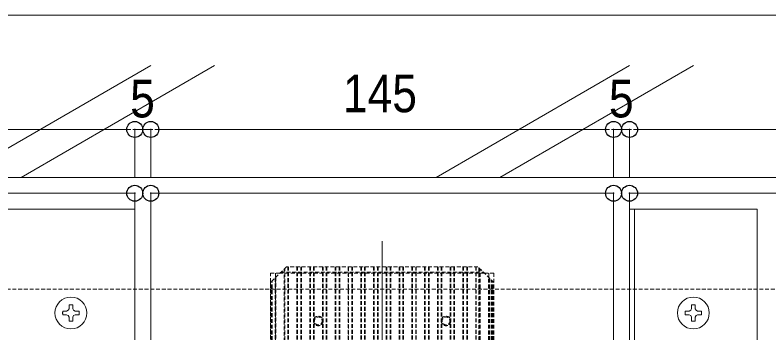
# Model space of a CAD drawing. Units: millimetres, scale not verified. Extents: x -4131 to 4169, y -981 to 998.
# Drawn here: x -3636.7 to -3400.5, y 284.6 to 384.2 of the extents above; entities that cross this region are included whole.
import ezdxf
from ezdxf.enums import TextEntityAlignment as Align

# ---------------------------------------------------------------- set-up
doc = ezdxf.new("R2010")
doc.units = ezdxf.units.MM
doc.header["$LTSCALE"] = 10
doc.header["$PDMODE"] = 32
doc.header["$PDSIZE"] = 5
doc.linetypes.add('CHAIN1', pattern=[8, 5, -1, 1, -1])
doc.linetypes.add('DASHED1', pattern=[1.8, 1.2, -0.6])
for name, color, linetype, lineweight in [('0-0_図枠', 7, 'Continuous', 9), ('0-1_デッキ', 7, 'Continuous', 9), ('0-3_寸法', 7, 'Continuous', 9), ('0-4_一般', 4, 'Continuous', 9), ('0-5_ビス', 2, 'Continuous', 9), ('0-6_0', 7, 'Continuous', 9), ('0-A_根太', 4, 'Continuous', 9), ('0-C_束', 4, 'Continuous', 9)]:
    doc.layers.add(name, color=color, linetype=linetype, lineweight=lineweight)
doc.layers.add('0-7_DEFPOINTS', color=7, linetype='Continuous')
doc.styles.add('ＭＳ Ｐゴシック', font='')
doc.styles.get('ＭＳ Ｐゴシック').set_extended_font_data('MS PGothic')

# ---------------------------------------------------------------- blocks, each defined once
blk = doc.blocks.new('_DOT')
at = {"layer": '0-6_0'}
for p, q in [((-5, 0), (-10, 0)), ((-2.5, 0), (2.5, 0))]:
    blk.add_line(p, q, dxfattribs=at)
blk = doc.blocks.new('グループ-70-1')
at = {"layer": '0-A_根太', "linetype": 'DASHED1'}
blk.add_line((-37009.7, 5899.7), (-31688.6, 5899.7), dxfattribs=at)
blk = doc.blocks.new('グループ-76-1')
at = {"layer": '0-5_ビス'}
for p, q in [((-33424.5, 5838.1), (-33426.9, 5833)), ((-33412.6, 5838.1), (-33412.8, 5850)), ((-33412.6, 5838.1), (-33410.2, 5833)), ((-33432, 5830.6), (-33443.9, 5830.5)), ((-33432, 5830.6), (-33426.9, 5833)), ((-33432, 5818.7), (-33426.9, 5816.4)), ((-33424.5, 5811.3), (-33426.9, 5816.4)), ((-33424.5, 5811.3), (-33424.3, 5799.4)), ((-33412.6, 5811.3), (-33410.2, 5816.4)), ((-33405.2, 5830.6), (-33410.2, 5833)), ((-33405.2, 5818.7), (-33410.2, 5816.4)), ((-33405.2, 5818.7), (-33393.2, 5818.9))]:
    blk.add_line(p, q, dxfattribs=at)
for points in [[(-33424.5, 5838.1), (-33424.3, 5850), (-33424, 5850.1), (-33423.6, 5850.2), (-33423.2, 5850.2), (-33422.8, 5850.3), (-33422.4, 5850.4), (-33422, 5850.4), (-33421.6, 5850.5), (-33421.3, 5850.5), (-33420.9, 5850.5), (-33420.5, 5850.6), (-33420.1, 5850.6), (-33419.7, 5850.6), (-33419.3, 5850.6), (-33418.9, 5850.6), (-33418.6, 5850.6), (-33418.2, 5850.6), (-33417.8, 5850.6), (-33417.4, 5850.6), (-33417, 5850.6), (-33416.6, 5850.6), (-33416.2, 5850.5), (-33415.9, 5850.5), (-33415.5, 5850.5), (-33415.1, 5850.4), (-33414.7, 5850.4), (-33414.3, 5850.3), (-33413.9, 5850.2), (-33413.5, 5850.2), (-33413.2, 5850.1), (-33412.8, 5850)], [(-33432, 5818.7), (-33443.9, 5818.9), (-33444, 5819.3), (-33444, 5819.7), (-33444.1, 5820), (-33444.2, 5820.4), (-33444.2, 5820.8), (-33444.3, 5821.2), (-33444.3, 5821.6), (-33444.4, 5822), (-33444.4, 5822.4), (-33444.5, 5822.7), (-33444.5, 5823.1), (-33444.5, 5823.5), (-33444.5, 5823.9), (-33444.5, 5824.3), (-33444.5, 5824.7), (-33444.5, 5825.1), (-33444.5, 5825.4), (-33444.5, 5825.8), (-33444.5, 5826.2), (-33444.5, 5826.6), (-33444.4, 5827), (-33444.4, 5827.4), (-33444.3, 5827.8), (-33444.3, 5828.1), (-33444.2, 5828.5), (-33444.2, 5828.9), (-33444.1, 5829.3), (-33444, 5829.7), (-33444, 5830.1), (-33443.9, 5830.5)], [(-33412.6, 5811.3), (-33412.8, 5799.4), (-33413.2, 5799.3), (-33413.5, 5799.2), (-33413.9, 5799.1), (-33414.3, 5799.1), (-33414.7, 5799), (-33415.1, 5798.9), (-33415.5, 5798.9), (-33415.9, 5798.8), (-33416.2, 5798.8), (-33416.6, 5798.8), (-33417, 5798.8), (-33417.4, 5798.7), (-33417.8, 5798.7), (-33418.2, 5798.7), (-33418.6, 5798.7), (-33418.9, 5798.7), (-33419.3, 5798.7), (-33419.7, 5798.7), (-33420.1, 5798.8), (-33420.5, 5798.8), (-33420.9, 5798.8), (-33421.3, 5798.8), (-33421.6, 5798.9), (-33422, 5798.9), (-33422.4, 5799), (-33422.8, 5799.1), (-33423.2, 5799.1), (-33423.6, 5799.2), (-33424, 5799.3), (-33424.3, 5799.4)], [(-33405.2, 5830.6), (-33393.2, 5830.5), (-33393.2, 5830.1), (-33393.1, 5829.7), (-33393, 5829.3), (-33392.9, 5828.9), (-33392.9, 5828.5), (-33392.8, 5828.1), (-33392.8, 5827.8), (-33392.7, 5827.4), (-33392.7, 5827), (-33392.7, 5826.6), (-33392.6, 5826.2), (-33392.6, 5825.8), (-33392.6, 5825.4), (-33392.6, 5825.1), (-33392.6, 5824.7), (-33392.6, 5824.3), (-33392.6, 5823.9), (-33392.6, 5823.5), (-33392.6, 5823.1), (-33392.7, 5822.7), (-33392.7, 5822.4), (-33392.7, 5822), (-33392.8, 5821.6), (-33392.8, 5821.2), (-33392.9, 5820.8), (-33392.9, 5820.4), (-33393, 5820), (-33393.1, 5819.7), (-33393.2, 5819.3), (-33393.2, 5818.9)]]:
    blk.add_lwpolyline(points, dxfattribs=at)
blk.add_circle((-33418.6, 5824.7), 50, dxfattribs=at)
blk = doc.blocks.new('グループ-82-1')
at = {"layer": '0-5_ビス'}
for p, q in [((-35374.5, 5838.1), (-35376.9, 5833)), ((-35362.6, 5838.1), (-35362.8, 5850)), ((-35362.6, 5838.1), (-35360.2, 5833)), ((-35382, 5830.6), (-35393.9, 5830.5)), ((-35382, 5830.6), (-35376.9, 5833)), ((-35382, 5818.7), (-35376.9, 5816.4)), ((-35374.5, 5811.3), (-35376.9, 5816.4)), ((-35374.5, 5811.3), (-35374.3, 5799.4)), ((-35362.6, 5811.3), (-35360.2, 5816.4)), ((-35355.2, 5830.6), (-35360.2, 5833)), ((-35355.2, 5818.7), (-35360.2, 5816.4)), ((-35355.2, 5818.7), (-35343.2, 5818.9))]:
    blk.add_line(p, q, dxfattribs=at)
for points in [[(-35374.5, 5838.1), (-35374.3, 5850), (-35374, 5850.1), (-35373.6, 5850.2), (-35373.2, 5850.2), (-35372.8, 5850.3), (-35372.4, 5850.4), (-35372, 5850.4), (-35371.6, 5850.5), (-35371.3, 5850.5), (-35370.9, 5850.5), (-35370.5, 5850.6), (-35370.1, 5850.6), (-35369.7, 5850.6), (-35369.3, 5850.6), (-35368.9, 5850.6), (-35368.6, 5850.6), (-35368.2, 5850.6), (-35367.8, 5850.6), (-35367.4, 5850.6), (-35367, 5850.6), (-35366.6, 5850.6), (-35366.2, 5850.5), (-35365.9, 5850.5), (-35365.5, 5850.5), (-35365.1, 5850.4), (-35364.7, 5850.4), (-35364.3, 5850.3), (-35363.9, 5850.2), (-35363.5, 5850.2), (-35363.2, 5850.1), (-35362.8, 5850)], [(-35382, 5818.7), (-35393.9, 5818.9), (-35394, 5819.3), (-35394, 5819.7), (-35394.1, 5820), (-35394.2, 5820.4), (-35394.2, 5820.8), (-35394.3, 5821.2), (-35394.3, 5821.6), (-35394.4, 5822), (-35394.4, 5822.4), (-35394.5, 5822.7), (-35394.5, 5823.1), (-35394.5, 5823.5), (-35394.5, 5823.9), (-35394.5, 5824.3), (-35394.5, 5824.7), (-35394.5, 5825.1), (-35394.5, 5825.4), (-35394.5, 5825.8), (-35394.5, 5826.2), (-35394.5, 5826.6), (-35394.4, 5827), (-35394.4, 5827.4), (-35394.3, 5827.8), (-35394.3, 5828.1), (-35394.2, 5828.5), (-35394.2, 5828.9), (-35394.1, 5829.3), (-35394, 5829.7), (-35394, 5830.1), (-35393.9, 5830.5)], [(-35362.6, 5811.3), (-35362.8, 5799.4), (-35363.2, 5799.3), (-35363.5, 5799.2), (-35363.9, 5799.1), (-35364.3, 5799.1), (-35364.7, 5799), (-35365.1, 5798.9), (-35365.5, 5798.9), (-35365.9, 5798.8), (-35366.2, 5798.8), (-35366.6, 5798.8), (-35367, 5798.8), (-35367.4, 5798.7), (-35367.8, 5798.7), (-35368.2, 5798.7), (-35368.6, 5798.7), (-35368.9, 5798.7), (-35369.3, 5798.7), (-35369.7, 5798.7), (-35370.1, 5798.8), (-35370.5, 5798.8), (-35370.9, 5798.8), (-35371.3, 5798.8), (-35371.6, 5798.9), (-35372, 5798.9), (-35372.4, 5799), (-35372.8, 5799.1), (-35373.2, 5799.1), (-35373.6, 5799.2), (-35374, 5799.3), (-35374.3, 5799.4)], [(-35355.2, 5830.6), (-35343.2, 5830.5), (-35343.2, 5830.1), (-35343.1, 5829.7), (-35343, 5829.3), (-35342.9, 5828.9), (-35342.9, 5828.5), (-35342.8, 5828.1), (-35342.8, 5827.8), (-35342.7, 5827.4), (-35342.7, 5827), (-35342.7, 5826.6), (-35342.6, 5826.2), (-35342.6, 5825.8), (-35342.6, 5825.4), (-35342.6, 5825.1), (-35342.6, 5824.7), (-35342.6, 5824.3), (-35342.6, 5823.9), (-35342.6, 5823.5), (-35342.6, 5823.1), (-35342.7, 5822.7), (-35342.7, 5822.4), (-35342.7, 5822), (-35342.8, 5821.6), (-35342.8, 5821.2), (-35342.9, 5820.8), (-35342.9, 5820.4), (-35343, 5820), (-35343.1, 5819.7), (-35343.2, 5819.3), (-35343.2, 5818.9)]]:
    blk.add_lwpolyline(points, dxfattribs=at)
blk.add_circle((-35368.6, 5824.7), 50, dxfattribs=at)
blk = doc.blocks.new('グループ-280-1')
at = {"layer": '0-C_束', "linetype": 'DASHED1'}
for p, q in [((-34743.5, 5249.7), (-34043.5, 5249.7)), ((-34743.5, 4979.7), (-34743.5, 5249.7)), ((-34740.5, 5249.7), (-34740.5, 4976.7)), ((-34738.5, 5249.7), (-34738.5, 4974.7)), ((-34728.5, 4964.7), (-34728.5, 5249.7)), ((-34726.5, 4962.7), (-34726.5, 5249.7)), ((-34700.5, 4936.7), (-34700.5, 5249.7)), ((-34698.5, 5249.7), (-34698.5, 4934.7)), ((-34688.5, 4929.7), (-34688.5, 5249.7)), ((-34686.5, 4929.7), (-34686.5, 5249.7)), ((-34660.5, 4929.7), (-34660.5, 5249.7)), ((-34658.5, 4929.7), (-34658.5, 5249.7)), ((-34648.5, 4929.7), (-34648.5, 5249.7)), ((-34646.5, 4929.7), (-34646.5, 5249.7)), ((-34620.5, 4929.7), (-34620.5, 5249.7)), ((-34618.5, 4929.7), (-34618.5, 5249.7)), ((-34608.5, 4929.7), (-34608.5, 5249.7)), ((-34606.5, 4929.7), (-34606.5, 5249.7)), ((-34580.5, 4929.7), (-34580.5, 5249.7)), ((-34578.5, 4929.7), (-34578.5, 5249.7)), ((-34568.5, 4929.7), (-34568.5, 5249.7)), ((-34566.5, 4929.7), (-34566.5, 5249.7)), ((-34540.5, 4929.7), (-34540.5, 5249.7)), ((-34538.5, 4929.7), (-34538.5, 5249.7)), ((-34528.5, 4929.7), (-34528.5, 5249.7)), ((-34526.5, 4929.7), (-34526.5, 5249.7)), ((-34500.5, 4929.7), (-34500.5, 5249.7)), ((-34498.5, 5249.7), (-34498.5, 4929.7)), ((-34488.5, 4929.7), (-34488.5, 5249.7)), ((-34486.5, 4929.7), (-34486.5, 5249.7)), ((-34460.5, 4929.7), (-34460.5, 5249.7)), ((-34458.5, 4929.7), (-34458.5, 5249.7)), ((-34448.5, 4929.7), (-34448.5, 5249.7)), ((-34446.5, 4929.7), (-34446.5, 5249.7)), ((-34420.5, 4929.7), (-34420.5, 5249.7)), ((-34418.5, 4929.7), (-34418.5, 5249.7)), ((-34408.5, 4929.7), (-34408.5, 5249.7)), ((-34406.5, 4929.7), (-34406.5, 5249.7)), ((-34380.5, 4929.7), (-34380.5, 5249.7)), ((-34378.5, 4929.7), (-34378.5, 5249.7)), ((-34368.5, 4929.7), (-34368.5, 5249.7)), ((-34366.5, 4929.7), (-34366.5, 5249.7)), ((-34340.5, 4929.7), (-34340.5, 5249.7)), ((-34338.5, 4929.7), (-34338.5, 5249.7)), ((-34328.5, 4929.7), (-34328.5, 5249.7)), ((-34326.5, 4929.7), (-34326.5, 5249.7)), ((-34300.5, 4929.7), (-34300.5, 5249.7)), ((-34298.5, 4929.7), (-34298.5, 5249.7)), ((-34288.5, 4929.7), (-34288.5, 5249.7)), ((-34286.5, 4929.7), (-34286.5, 5249.7)), ((-34260.5, 4929.7), (-34260.5, 5249.7)), ((-34258.5, 4929.7), (-34258.5, 5249.7)), ((-34248.5, 4929.7), (-34248.5, 5249.7)), ((-34246.5, 4929.7), (-34246.5, 5249.7)), ((-34220.5, 4929.7), (-34220.5, 5249.7)), ((-34218.5, 4929.7), (-34218.5, 5249.7)), ((-34208.5, 4929.7), (-34208.5, 5249.7)), ((-34206.5, 4929.7), (-34206.5, 5249.7)), ((-34180.5, 4929.7), (-34180.5, 5249.7)), ((-34178.5, 4929.7), (-34178.5, 5249.7)), ((-34168.5, 4929.7), (-34168.5, 5249.7)), ((-34166.5, 4929.7), (-34166.5, 5249.7)), ((-34140.5, 4929.7), (-34140.5, 5249.7)), ((-34138.5, 4929.7), (-34138.5, 5249.7)), ((-34128.5, 4929.7), (-34128.5, 5249.7)), ((-34126.5, 4929.7), (-34126.5, 5249.7)), ((-34100.5, 4929.7), (-34100.5, 5249.7)), ((-34098.5, 4929.7), (-34098.5, 5249.7)), ((-34090.5, 4932.7), (-34090.5, 5249.7)), ((-34088.5, 5249.7), (-34088.5, 4934.7)), ((-34086.5, 5249.7), (-34086.5, 4936.7)), ((-34060.5, 5249.7), (-34060.5, 4962.7)), ((-34058.5, 5249.7), (-34058.5, 4964.7)), ((-34056.5, 5249.7), (-34056.5, 4966.7)), ((-34050.5, 5249.7), (-34050.5, 4972.7)), ((-34048.5, 5249.7), (-34048.5, 4974.7)), ((-34046.5, 5249.7), (-34046.5, 4976.7)), ((-34043.5, 5249.7), (-34043.5, 4979.7)), ((-34693.5, 4929.7), (-34743.5, 4979.7)), ((-34043.5, 4979.7), (-34093.5, 4929.7)), ((-34711, 4947.2), (-34076, 4947.2)), ((-34093.5, 4929.7), (-34693.5, 4929.7))]:
    blk.add_line(p, q, dxfattribs=at)
for centre in [(-34593.5, 5099.7), (-34193.5, 5099.7)]:
    blk.add_circle(centre, 12.5, dxfattribs=at)
blk = doc.blocks.new('グループ-281-1')
at = {"layer": '0-C_束', "linetype": 'DASHED1'}
for p, q in [((-34693.5, 5969.7), (-34743.5, 5919.7)), ((-34711, 5952.2), (-34076, 5952.2)), ((-34700.5, 5962.7), (-34700.5, 5649.7)), ((-34698.5, 5649.7), (-34698.5, 5964.7)), ((-34093.5, 5969.7), (-34693.5, 5969.7)), ((-34688.5, 5969.7), (-34688.5, 5649.7)), ((-34686.5, 5969.7), (-34686.5, 5649.7)), ((-34660.5, 5969.7), (-34660.5, 5649.7)), ((-34658.5, 5969.7), (-34658.5, 5649.7)), ((-34648.5, 5969.7), (-34648.5, 5649.7)), ((-34646.5, 5969.7), (-34646.5, 5649.7)), ((-34620.5, 5969.7), (-34620.5, 5649.7)), ((-34618.5, 5969.7), (-34618.5, 5649.7)), ((-34608.5, 5969.7), (-34608.5, 5649.7)), ((-34606.5, 5969.7), (-34606.5, 5649.7)), ((-34580.5, 5969.7), (-34580.5, 5649.7)), ((-34578.5, 5969.7), (-34578.5, 5649.7)), ((-34568.5, 5969.7), (-34568.5, 5649.7)), ((-34566.5, 5969.7), (-34566.5, 5649.7)), ((-34540.5, 5969.7), (-34540.5, 5649.7)), ((-34538.5, 5969.7), (-34538.5, 5649.7)), ((-34528.5, 5969.7), (-34528.5, 5649.7)), ((-34526.5, 5969.7), (-34526.5, 5649.7)), ((-34500.5, 5969.7), (-34500.5, 5649.7)), ((-34498.5, 5649.7), (-34498.5, 5969.7)), ((-34488.5, 5969.7), (-34488.5, 5649.7)), ((-34486.5, 5969.7), (-34486.5, 5649.7)), ((-34460.5, 5969.7), (-34460.5, 5649.7)), ((-34458.5, 5969.7), (-34458.5, 5649.7)), ((-34448.5, 5969.7), (-34448.5, 5649.7)), ((-34446.5, 5969.7), (-34446.5, 5649.7)), ((-34420.5, 5969.7), (-34420.5, 5649.7)), ((-34418.5, 5969.7), (-34418.5, 5649.7)), ((-34408.5, 5969.7), (-34408.5, 5649.7)), ((-34406.5, 5969.7), (-34406.5, 5649.7)), ((-34380.5, 5969.7), (-34380.5, 5649.7)), ((-34378.5, 5969.7), (-34378.5, 5649.7)), ((-34368.5, 5969.7), (-34368.5, 5649.7)), ((-34366.5, 5969.7), (-34366.5, 5649.7)), ((-34340.5, 5969.7), (-34340.5, 5649.7)), ((-34338.5, 5969.7), (-34338.5, 5649.7)), ((-34328.5, 5969.7), (-34328.5, 5649.7)), ((-34326.5, 5969.7), (-34326.5, 5649.7)), ((-34300.5, 5969.7), (-34300.5, 5649.7)), ((-34298.5, 5969.7), (-34298.5, 5649.7)), ((-34288.5, 5969.7), (-34288.5, 5649.7)), ((-34286.5, 5969.7), (-34286.5, 5649.7)), ((-34260.5, 5969.7), (-34260.5, 5649.7)), ((-34258.5, 5969.7), (-34258.5, 5649.7)), ((-34248.5, 5969.7), (-34248.5, 5649.7)), ((-34246.5, 5969.7), (-34246.5, 5649.7)), ((-34220.5, 5969.7), (-34220.5, 5649.7)), ((-34218.5, 5969.7), (-34218.5, 5649.7)), ((-34208.5, 5969.7), (-34208.5, 5649.7)), ((-34206.5, 5969.7), (-34206.5, 5649.7)), ((-34180.5, 5969.7), (-34180.5, 5649.7)), ((-34178.5, 5969.7), (-34178.5, 5649.7)), ((-34168.5, 5969.7), (-34168.5, 5649.7)), ((-34166.5, 5969.7), (-34166.5, 5649.7)), ((-34140.5, 5969.7), (-34140.5, 5649.7)), ((-34138.5, 5969.7), (-34138.5, 5649.7)), ((-34128.5, 5969.7), (-34128.5, 5649.7)), ((-34126.5, 5969.7), (-34126.5, 5649.7)), ((-34100.5, 5969.7), (-34100.5, 5649.7)), ((-34098.5, 5969.7), (-34098.5, 5649.7)), ((-34043.5, 5919.7), (-34093.5, 5969.7)), ((-34090.5, 5966.7), (-34090.5, 5649.7)), ((-34088.5, 5649.7), (-34088.5, 5964.7)), ((-34086.5, 5649.7), (-34086.5, 5962.7)), ((-34728.5, 5934.7), (-34728.5, 5649.7)), ((-34726.5, 5936.7), (-34726.5, 5649.7)), ((-34060.5, 5649.7), (-34060.5, 5936.7)), ((-34058.5, 5649.7), (-34058.5, 5934.7)), ((-34056.5, 5649.7), (-34056.5, 5932.7)), ((-34743.5, 5919.7), (-34743.5, 5649.7)), ((-34740.5, 5649.7), (-34740.5, 5922.7)), ((-34738.5, 5649.7), (-34738.5, 5924.7)), ((-34050.5, 5649.7), (-34050.5, 5926.7)), ((-34048.5, 5649.7), (-34048.5, 5924.7)), ((-34046.5, 5649.7), (-34046.5, 5922.7)), ((-34043.5, 5649.7), (-34043.5, 5919.7)), ((-34743.5, 5649.7), (-34043.5, 5649.7))]:
    blk.add_line(p, q, dxfattribs=at)
for centre in [(-34593.5, 5799.7), (-34193.5, 5799.7)]:
    blk.add_circle(centre, 12.5, dxfattribs=at)
blk = doc.blocks.new('グループ-282-1')
at = {"layer": '0-C_束', "linetype": 'DASHED1'}
for p, q in [((-34727.5, 5949.7), (-34727.5, 4949.7)), ((-34073.5, 5949.7), (-34713.5, 5949.7)), ((-34059.5, 5949.7), (-34059.5, 4949.7))]:
    blk.add_line(p, q, dxfattribs=at)
blk.add_lwpolyline([(-34073.5, 5949.7), (-34043.5, 5949.7), (-34043.5, 4949.7), (-34073.5, 4949.7), (-34713.5, 4949.7), (-34743.5, 4949.7), (-34743.5, 5949.7), (-34713.5, 5949.7)], dxfattribs=at)
for centre, radius in [((-34593.5, 5799.7), 15), ((-34193.5, 5799.7), 15), ((-34393.5, 5449.7), 66), ((-34393.5, 5449.7), 66), ((-34393.5, 5449.7), 60), ((-34593.5, 5099.7), 15), ((-34193.5, 5099.7), 15)]:
    blk.add_circle(centre, radius, dxfattribs=at)
at = {"layer": '0-C_束'}
for name in ['グループ-281-1', 'グループ-280-1']:
    blk.add_blockref(name, (0, 0), dxfattribs=at)

msp = doc.modelspace()

# ---------------------------------------------------------------- linework, layer by layer
at = {"layer": '0-0_図枠', "color": 5}
msp.add_lwpolyline([(-4130.95, 384.21), (-2130.95, 384.21), (-2130.95, -915.79), (-4130.95, -915.79)], close=True, dxfattribs=at)
at = {"layer": '0-1_デッキ'}
for p, q in [((-3744.2, 328.37), (-3599.2, 328.37)), ((-3599.2, -236.63), (-3599.2, 328.37)), ((-3594.2, -154.13), (-3594.2, 328.37)), ((-3594.2, 328.37), (-3449.2, 328.37)), ((-3449.2, -154.13), (-3449.2, 328.37)), ((-3444.2, -236.63), (-3444.2, 328.37)), ((-3444.2, 328.37), (-3299.2, 328.37))]:
    msp.add_line(p, q, dxfattribs=at)
at = {"layer": '0-1_デッキ', "color": 2}
for points in [[(-3639.21, 323.37), (-3599.21, 323.37), (-3599.21, -226.63), (-3639.21, -226.63)], [(-3444.21, 323.37), (-3404.21, 323.37), (-3404.21, -226.63), (-3444.21, -226.63)], [(-3444.21, 323.37), (-3442.61, 323.37), (-3442.61, -226.63), (-3444.21, -226.63)]]:
    msp.add_lwpolyline(points, close=True, dxfattribs=at)
at = {"layer": '0-3_寸法'}
for p, q in [((-3741.7, 348.37), (-3601.7, 348.37)), ((-3601.7, 348.37), (-3604.21, 348.37)), ((-3599.2, 333.37), (-3599.2, 348.37)), ((-3599.2, 333.37), (-3599.2, 348.37)), ((-3599.2, 348.37), (-3594.2, 348.37)), ((-3594.2, 333.37), (-3594.2, 348.37)), ((-3594.2, 333.37), (-3594.2, 348.37)), ((-3591.7, 348.37), (-3451.7, 348.37)), ((-3591.7, 348.37), (-3589.19, 348.37)), ((-3451.7, 348.37), (-3454.21, 348.37)), ((-3449.2, 333.37), (-3449.2, 348.37)), ((-3449.2, 333.37), (-3449.2, 348.37)), ((-3449.2, 348.37), (-3444.2, 348.37)), ((-3444.2, 333.37), (-3444.2, 348.37)), ((-3444.2, 333.37), (-3444.2, 348.37)), ((-3441.7, 348.37), (-3301.7, 348.37)), ((-3441.7, 348.37), (-3439.19, 348.37))]:
    msp.add_line(p, q, dxfattribs=at)
at = {"layer": '0-4_一般'}
for p, q in [((-3594.19, 368.37), (-3654.81, 333.37)), ((-3574.19, 368.37), (-3634.81, 333.37)), ((-3444.19, 368.37), (-3504.81, 333.37)), ((-3424.19, 368.37), (-3484.81, 333.37))]:
    msp.add_line(p, q, dxfattribs=at)
at = {"layer": '0-4_一般', "color": 3}
msp.add_line((-3251.21, 333.37), (-3781.21, 333.37), dxfattribs=at)
at = {"layer": '0-4_一般', "linetype": 'CHAIN1'}
msp.add_line((-3521.7, 193.37), (-3521.7, 313.37), dxfattribs=at)
at = {"layer": '0-7_DEFPOINTS'}
for p in [(-3599.2, 348.37), (-3594.2, 348.37), (-3449.2, 348.37), (-3444.2, 348.37), (-3599.2, 328.37), (-3594.2, 328.37), (-3449.2, 328.37), (-3444.2, 328.37)]:
    msp.add_point(p, dxfattribs=at)

# ---------------------------------------------------------------- block references
at = {"layer": '0-3_寸法', "xscale": 0.2503723, "yscale": 0.2503723}
for p in [(-3599.2, 348.37), (-3599.2, 348.37), (-3449.2, 348.37), (-3449.2, 348.37)]:
    msp.add_blockref('_DOT', p, dxfattribs=at)
at = {"layer": '0-3_寸法', "xscale": 0.2503723, "yscale": 0.2503723, "rotation": 180}
for p in [(-3594.2, 348.37), (-3594.2, 348.37), (-3444.2, 348.37), (-3444.2, 348.37)]:
    msp.add_blockref('_DOT', p, dxfattribs=at)
at = {"layer": '0-5_ビス', "xscale": 0.1, "yscale": 0.1}
for name in ['グループ-82-1', 'グループ-76-1']:
    msp.add_blockref(name, (-82.35, -291.6), dxfattribs=at)
at = {"layer": '0-A_根太', "xscale": 0.1, "yscale": 0.1}
msp.add_blockref('グループ-70-1', (-82.35, -291.6), dxfattribs=at)
at = {"layer": '0-C_束', "xscale": 0.1, "yscale": 0.1}
msp.add_blockref('グループ-282-1', (-82.35, -291.6), dxfattribs=at)

# ---------------------------------------------------------------- texts
at = {"layer": '0-3_寸法', "style": 'ＭＳ Ｐゴシック', "width": 0.9}
for s, p in [('5', (-3600.65, 348.6)), ('145', (-3533.98, 350.23)), ('5', (-3450.65, 348.6))]:
    msp.add_text(s, height=11.8, dxfattribs=at).set_placement(p, align=Align.BOTTOM_LEFT)

doc.saveas('drawing.dxf')
